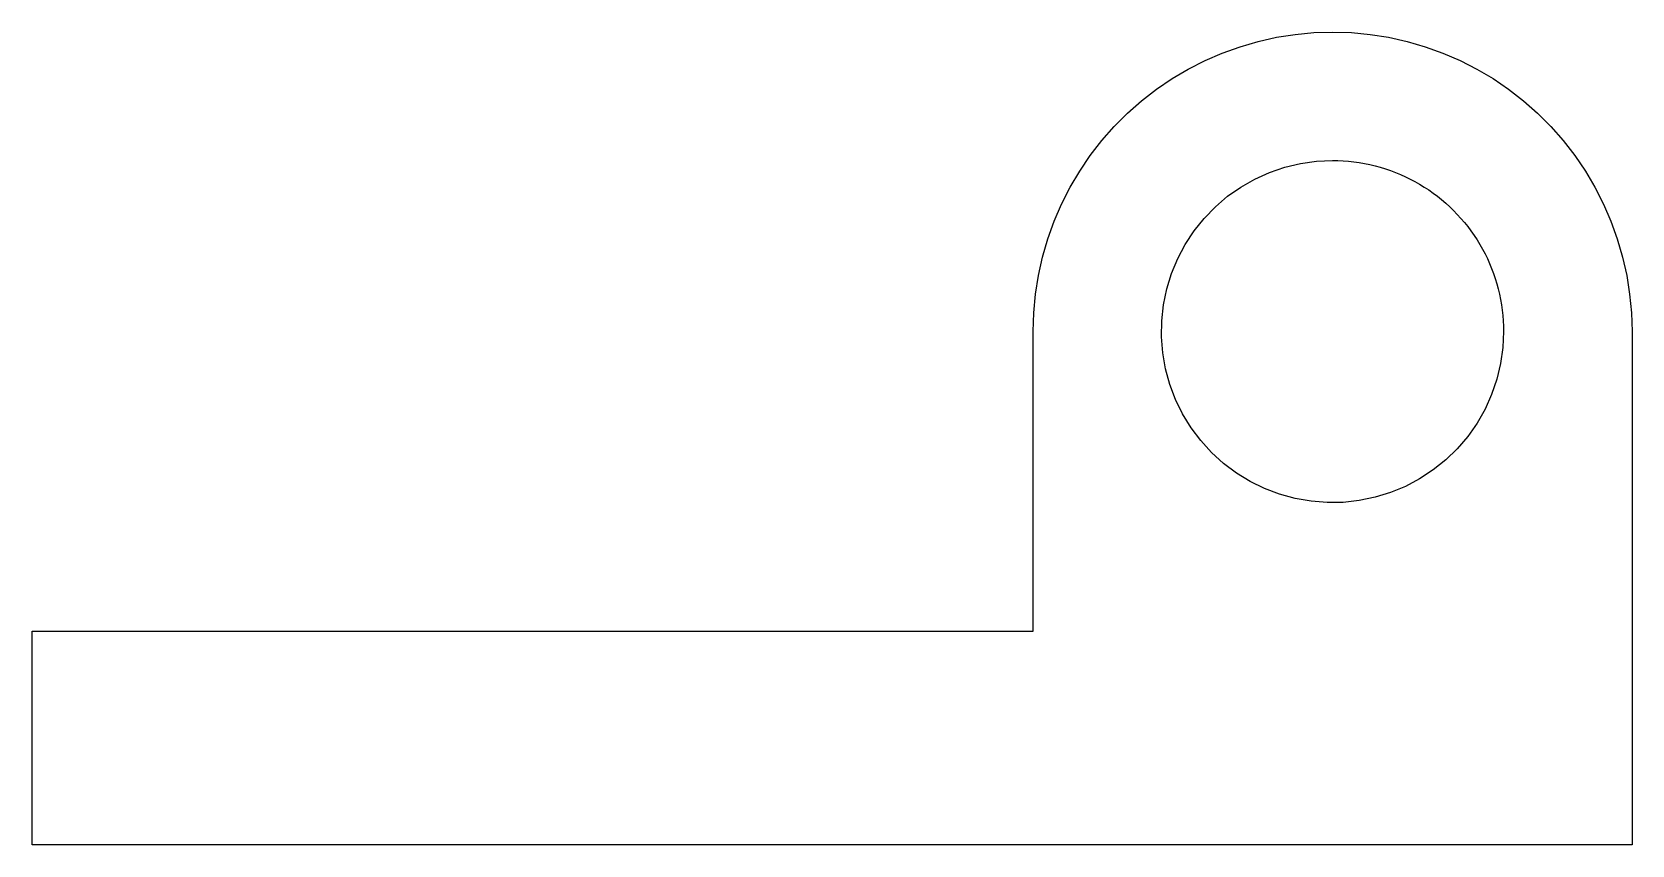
# Model space of a CAD drawing. Header units: metres. Extents: x -31.2 to 6.2, y 0 to 19.
import ezdxf

# ---------------------------------------------------------------- set-up
doc = ezdxf.new("R2010")
doc.units = ezdxf.units.M

msp = doc.modelspace()

# ---------------------------------------------------------------- linework, layer by layer
for points in [[(-7.8, 12), (-7.786, 12.44), (-7.745, 12.877), (-7.676, 13.312), (-7.58, 13.741), (-7.457, 14.163), (-7.308, 14.577), (-7.134, 14.98), (-6.934, 15.372), (-6.71, 15.751), (-6.463, 16.114), (-6.194, 16.462), (-5.903, 16.792), (-5.592, 17.103), (-5.262, 17.394), (-4.914, 17.663), (-4.551, 17.91), (-4.172, 18.134), (-3.78, 18.334), (-3.377, 18.508), (-2.963, 18.657), (-2.541, 18.78), (-2.112, 18.876), (-1.677, 18.945), (-1.24, 18.986), (-0.8, 19), (-0.36, 18.986), (0.077, 18.945), (0.512, 18.876), (0.941, 18.78), (1.363, 18.657), (1.777, 18.508), (2.18, 18.334), (2.572, 18.134), (2.951, 17.91), (3.314, 17.663), (3.662, 17.394), (3.992, 17.103), (4.303, 16.792), (4.594, 16.462), (4.863, 16.114), (5.11, 15.751), (5.334, 15.372), (5.534, 14.98), (5.708, 14.577), (5.857, 14.163), (5.98, 13.741), (6.076, 13.312), (6.145, 12.877), (6.186, 12.44), (6.2, 12)], [(3.2, 12), (3.182, 11.624), (3.129, 11.25), (3.041, 10.884), (2.919, 10.528), (2.764, 10.184), (2.577, 9.857), (2.361, 9.548), (2.116, 9.262), (1.845, 9), (1.551, 8.764), (1.236, 8.557), (0.903, 8.381), (0.555, 8.236), (0.195, 8.126), (-0.174, 8.049), (-0.549, 8.008), (-0.926, 8.002), (-1.301, 8.032), (-1.673, 8.096), (-2.036, 8.196), (-2.389, 8.329), (-2.727, 8.495), (-3.048, 8.692), (-3.35, 8.918), (-3.628, 9.172), (-3.882, 9.45), (-4.108, 9.752), (-4.305, 10.073), (-4.471, 10.411), (-4.604, 10.764), (-4.704, 11.127), (-4.768, 11.499), (-4.798, 11.874), (-4.792, 12.251), (-4.751, 12.626), (-4.674, 12.995), (-4.564, 13.355), (-4.419, 13.703), (-4.243, 14.036), (-4.036, 14.351), (-3.8, 14.645), (-3.538, 14.916), (-3.252, 15.161), (-2.943, 15.377), (-2.616, 15.564), (-2.272, 15.719), (-1.916, 15.841), (-1.55, 15.929), (-1.176, 15.982), (-0.8, 16)], [(-0.8, 16), (-0.674, 15.998), (-0.549, 15.992), (-0.424, 15.982), (-0.299, 15.968), (-0.174, 15.951), (-0.05, 15.929), (0.073, 15.904), (0.195, 15.874), (0.316, 15.841), (0.436, 15.804), (0.555, 15.764), (0.672, 15.719), (0.789, 15.671), (0.903, 15.619), (1.016, 15.564), (1.127, 15.505), (1.236, 15.443), (1.343, 15.377), (1.448, 15.308), (1.551, 15.236), (1.652, 15.161), (1.75, 15.082), (1.845, 15), (1.938, 14.916), (2.028, 14.828), (2.116, 14.738), (2.2, 14.645), (2.282, 14.55), (2.361, 14.452), (2.436, 14.351), (2.508, 14.248), (2.577, 14.143), (2.643, 14.036), (2.705, 13.927), (2.764, 13.816), (2.819, 13.703), (2.871, 13.589), (2.919, 13.472), (2.964, 13.355), (3.004, 13.236), (3.041, 13.116), (3.074, 12.995), (3.104, 12.873), (3.129, 12.75), (3.151, 12.626), (3.168, 12.501), (3.182, 12.376), (3.192, 12.251), (3.198, 12.126), (3.2, 12)], [(-7.8, 5), (-7.8, 5.14), (-7.8, 5.28), (-7.8, 5.42), (-7.8, 5.56), (-7.8, 5.7), (-7.8, 5.84), (-7.8, 5.98), (-7.8, 6.12), (-7.8, 6.26), (-7.8, 6.4), (-7.8, 6.54), (-7.8, 6.68), (-7.8, 6.82), (-7.8, 6.96), (-7.8, 7.1), (-7.8, 7.24), (-7.8, 7.38), (-7.8, 7.52), (-7.8, 7.66), (-7.8, 7.8), (-7.8, 7.94), (-7.8, 8.08), (-7.8, 8.22), (-7.8, 8.36), (-7.8, 8.5), (-7.8, 8.64), (-7.8, 8.78), (-7.8, 8.92), (-7.8, 9.06), (-7.8, 9.2), (-7.8, 9.34), (-7.8, 9.48), (-7.8, 9.62), (-7.8, 9.76), (-7.8, 9.9), (-7.8, 10.04), (-7.8, 10.18), (-7.8, 10.32), (-7.8, 10.46), (-7.8, 10.6), (-7.8, 10.74), (-7.8, 10.88), (-7.8, 11.02), (-7.8, 11.16), (-7.8, 11.3), (-7.8, 11.44), (-7.8, 11.58), (-7.8, 11.72), (-7.8, 11.86), (-7.8, 12)], [(-7.8, 5), (-7.8, 5.14), (-7.8, 5.28), (-7.8, 5.42), (-7.8, 5.56), (-7.8, 5.7), (-7.8, 5.84), (-7.8, 5.98), (-7.8, 6.12), (-7.8, 6.26), (-7.8, 6.4), (-7.8, 6.54), (-7.8, 6.68), (-7.8, 6.82), (-7.8, 6.96), (-7.8, 7.1), (-7.8, 7.24), (-7.8, 7.38), (-7.8, 7.52), (-7.8, 7.66), (-7.8, 7.8), (-7.8, 7.94), (-7.8, 8.08), (-7.8, 8.22), (-7.8, 8.36), (-7.8, 8.5), (-7.8, 8.64), (-7.8, 8.78), (-7.8, 8.92), (-7.8, 9.06), (-7.8, 9.2), (-7.8, 9.34), (-7.8, 9.48), (-7.8, 9.62), (-7.8, 9.76), (-7.8, 9.9), (-7.8, 10.04), (-7.8, 10.18), (-7.8, 10.32), (-7.8, 10.46), (-7.8, 10.6), (-7.8, 10.74), (-7.8, 10.88), (-7.8, 11.02), (-7.8, 11.16), (-7.8, 11.3), (-7.8, 11.44), (-7.8, 11.58), (-7.8, 11.72), (-7.8, 11.86), (-7.8, 12)], [(6.2, 12), (6.2, 11.76), (6.2, 11.52), (6.2, 11.28), (6.2, 11.04), (6.2, 10.8), (6.2, 10.56), (6.2, 10.32), (6.2, 10.08), (6.2, 9.84), (6.2, 9.6), (6.2, 9.36), (6.2, 9.12), (6.2, 8.88), (6.2, 8.64), (6.2, 8.4), (6.2, 8.16), (6.2, 7.92), (6.2, 7.68), (6.2, 7.44), (6.2, 7.2), (6.2, 6.96), (6.2, 6.72), (6.2, 6.48), (6.2, 6.24), (6.2, 6), (6.2, 5.76), (6.2, 5.52), (6.2, 5.28), (6.2, 5.04), (6.2, 4.8), (6.2, 4.56), (6.2, 4.32), (6.2, 4.08), (6.2, 3.84), (6.2, 3.6), (6.2, 3.36), (6.2, 3.12), (6.2, 2.88), (6.2, 2.64), (6.2, 2.4), (6.2, 2.16), (6.2, 1.92), (6.2, 1.68), (6.2, 1.44), (6.2, 1.2), (6.2, 0.96), (6.2, 0.72), (6.2, 0.48), (6.2, 0.24), (6.2, 0)], [(-31.2, 0), (-31.2, 0.1), (-31.2, 0.2), (-31.2, 0.3), (-31.2, 0.4), (-31.2, 0.5), (-31.2, 0.6), (-31.2, 0.7), (-31.2, 0.8), (-31.2, 0.9), (-31.2, 1), (-31.2, 1.1), (-31.2, 1.2), (-31.2, 1.3), (-31.2, 1.4), (-31.2, 1.5), (-31.2, 1.6), (-31.2, 1.7), (-31.2, 1.8), (-31.2, 1.9), (-31.2, 2), (-31.2, 2.1), (-31.2, 2.2), (-31.2, 2.3), (-31.2, 2.4), (-31.2, 2.5), (-31.2, 2.6), (-31.2, 2.7), (-31.2, 2.8), (-31.2, 2.9), (-31.2, 3), (-31.2, 3.1), (-31.2, 3.2), (-31.2, 3.3), (-31.2, 3.4), (-31.2, 3.5), (-31.2, 3.6), (-31.2, 3.7), (-31.2, 3.8), (-31.2, 3.9), (-31.2, 4), (-31.2, 4.1), (-31.2, 4.2), (-31.2, 4.3), (-31.2, 4.4), (-31.2, 4.5), (-31.2, 4.6), (-31.2, 4.7), (-31.2, 4.8), (-31.2, 4.9), (-31.2, 5)], [(-31.2, 5), (-30.732, 5), (-30.264, 5), (-29.796, 5), (-29.328, 5), (-28.86, 5), (-28.392, 5), (-27.924, 5), (-27.456, 5), (-26.988, 5), (-26.52, 5), (-26.052, 5), (-25.584, 5), (-25.116, 5), (-24.648, 5), (-24.18, 5), (-23.712, 5), (-23.244, 5), (-22.776, 5), (-22.308, 5), (-21.84, 5), (-21.372, 5), (-20.904, 5), (-20.436, 5), (-19.968, 5), (-19.5, 5), (-19.032, 5), (-18.564, 5), (-18.096, 5), (-17.628, 5), (-17.16, 5), (-16.692, 5), (-16.224, 5), (-15.756, 5), (-15.288, 5), (-14.82, 5), (-14.352, 5), (-13.884, 5), (-13.416, 5), (-12.948, 5), (-12.48, 5), (-12.012, 5), (-11.544, 5), (-11.076, 5), (-10.608, 5), (-10.14, 5), (-9.672, 5), (-9.204, 5), (-8.736, 5), (-8.268, 5), (-7.8, 5)], [(-20, 5), (-19.756, 5), (-19.512, 5), (-19.268, 5), (-19.024, 5), (-18.78, 5), (-18.536, 5), (-18.292, 5), (-18.048, 5), (-17.804, 5), (-17.56, 5), (-17.316, 5), (-17.072, 5), (-16.828, 5), (-16.584, 5), (-16.34, 5), (-16.096, 5), (-15.852, 5), (-15.608, 5), (-15.364, 5), (-15.12, 5), (-14.876, 5), (-14.632, 5), (-14.388, 5), (-14.144, 5), (-13.9, 5), (-13.656, 5), (-13.412, 5), (-13.168, 5), (-12.924, 5), (-12.68, 5), (-12.436, 5), (-12.192, 5), (-11.948, 5), (-11.704, 5), (-11.46, 5), (-11.216, 5), (-10.972, 5), (-10.728, 5), (-10.484, 5), (-10.24, 5), (-9.996, 5), (-9.752, 5), (-9.508, 5), (-9.264, 5), (-9.02, 5), (-8.776, 5), (-8.532, 5), (-8.288, 5), (-8.044, 5), (-7.8, 5)], [(6.2, 0), (5.452, 0), (4.704, 0), (3.956, 0), (3.208, 0), (2.46, 0), (1.712, 0), (0.964, 0), (0.216, 0), (-0.532, 0), (-1.28, 0), (-2.028, 0), (-2.776, 0), (-3.524, 0), (-4.272, 0), (-5.02, 0), (-5.768, 0), (-6.516, 0), (-7.264, 0), (-8.012, 0), (-8.76, 0), (-9.508, 0), (-10.256, 0), (-11.004, 0), (-11.752, 0), (-12.5, 0), (-13.248, 0), (-13.996, 0), (-14.744, 0), (-15.492, 0), (-16.24, 0), (-16.988, 0), (-17.736, 0), (-18.484, 0), (-19.232, 0), (-19.98, 0), (-20.728, 0), (-21.476, 0), (-22.224, 0), (-22.972, 0), (-23.72, 0), (-24.468, 0), (-25.216, 0), (-25.964, 0), (-26.712, 0), (-27.46, 0), (-28.208, 0), (-28.956, 0), (-29.704, 0), (-30.452, 0), (-31.2, 0)]]:
    msp.add_lwpolyline(points)

doc.saveas('drawing.dxf')
